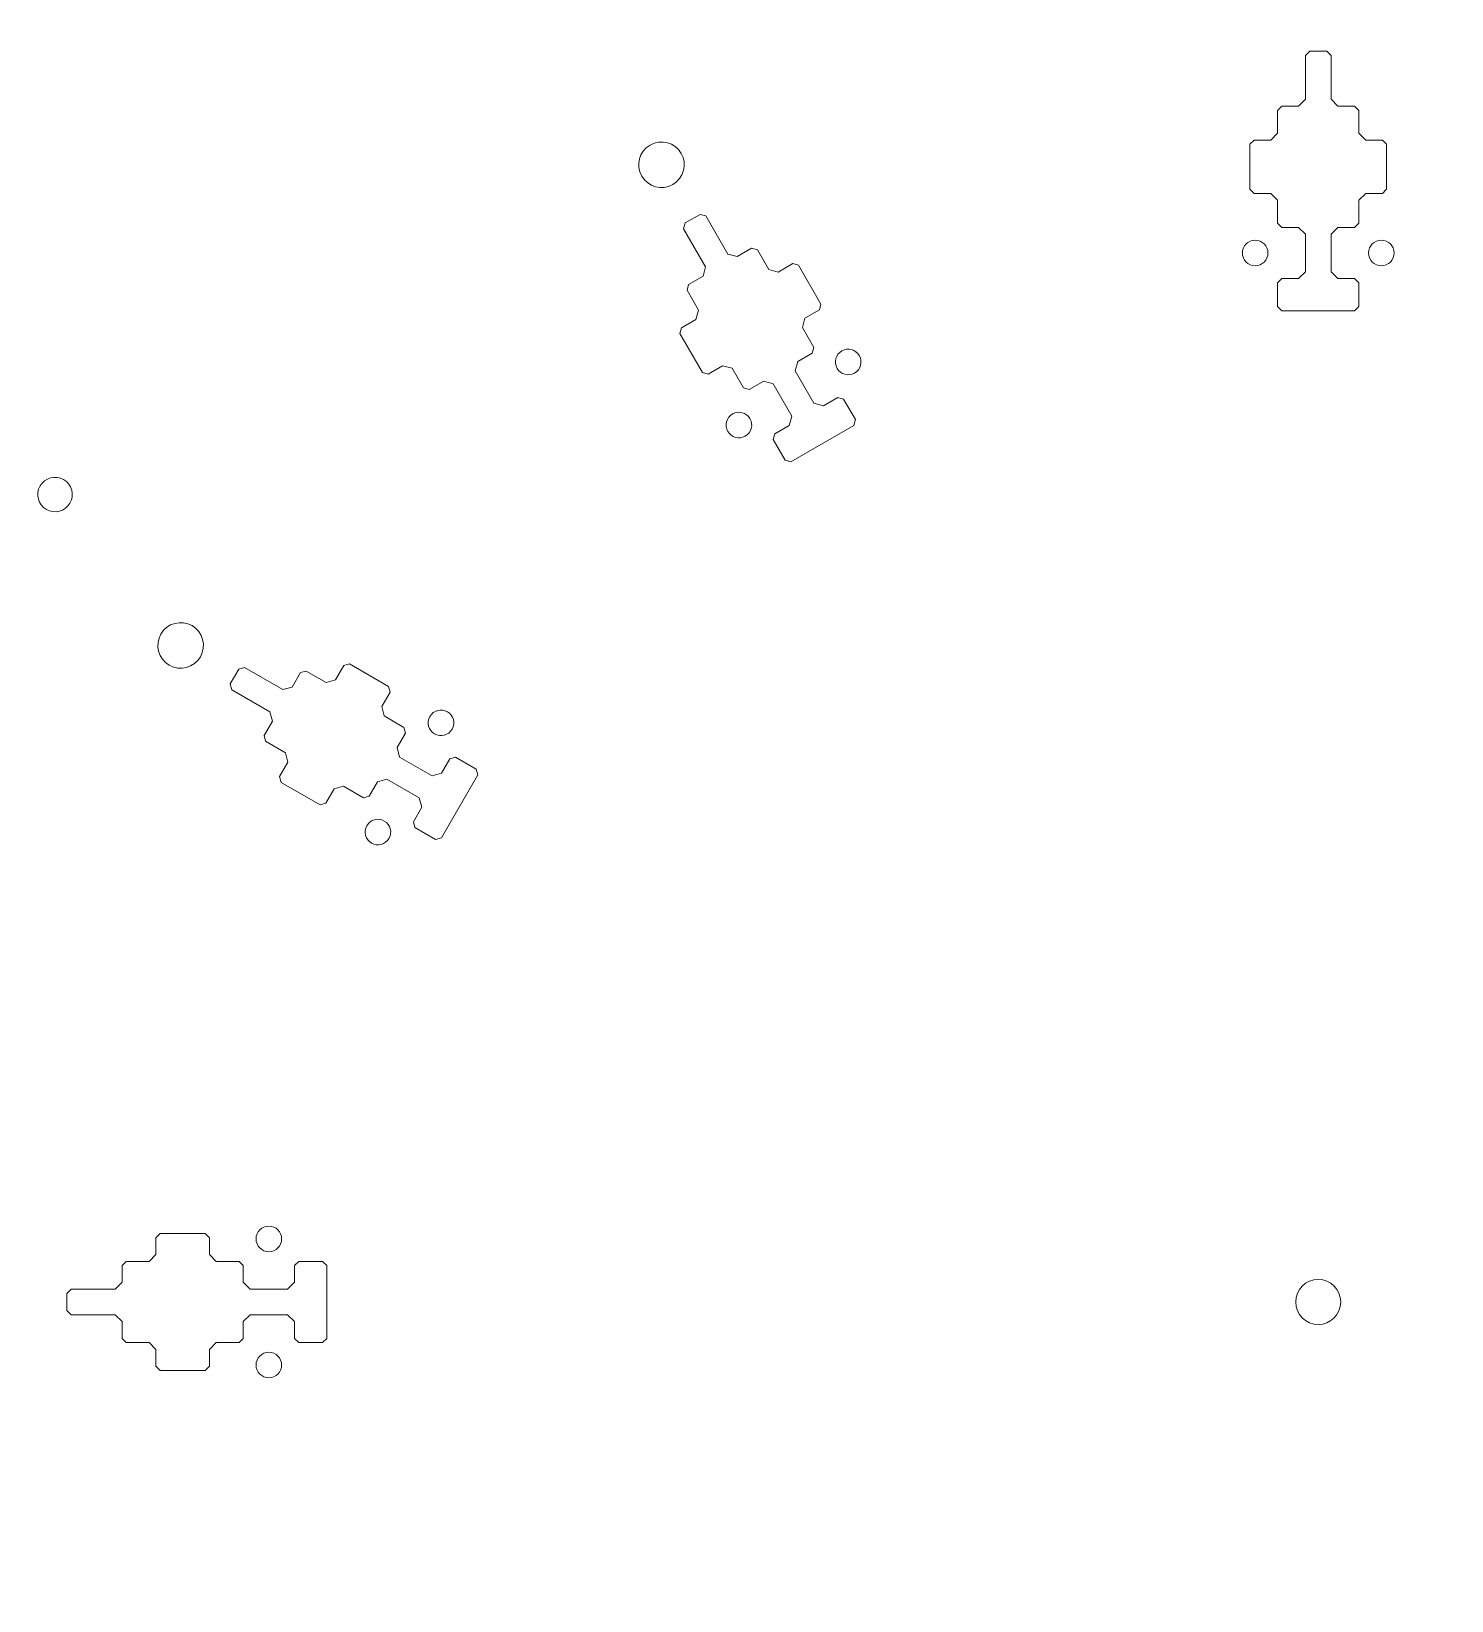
# Model space of a CAD drawing. Header units: millimetres. Extents: x -953 to 952, y -545 to 437.
# Drawn here: x -747 to -491.6, y -53.7 to 228.5 of the extents above; entities that cross this region are included whole.
import ezdxf

# ---------------------------------------------------------------- set-up
doc = ezdxf.new("R2010")
doc.units = ezdxf.units.MM
doc.header["$MEASUREMENT"] = 0
doc.layers.add('Layer 1', color=7, linetype='Continuous')

msp = doc.modelspace()

# ---------------------------------------------------------------- linework, layer by layer
at = {"layer": 'Layer 1', "lineweight": 9}
for points, knots in [([(-834.6309, -318.9228), (-830.7635, -322.7902), (-825.3098, -324.1036), (-820.3643, -322.8643), (-820.3643, -322.8643), (-820.3643, -322.8643), (-642.9089, -425.3183), (-642.9089, -425.3183), (-642.9089, -425.3183), (-641.5097, -430.2216), (-637.6452, -434.2887), (-632.3617, -435.7044), (-632.3617, -435.7044), (-627.0786, -437.12), (-621.6989, -435.5305), (-618.0356, -431.9846), (-618.0356, -431.9846), (-618.0356, -431.9846), (-540.963, -431.9845), (-540.963, -431.9845), (-540.963, -431.9845), (-539.1595, -431.9725), (-537.1274, -431.3999), (-537.1051, -428.0671), (-537.1051, -428.0671), (-537.1051, -428.0671), (-537.1049, -406.8183), (-537.1049, -406.8183), (-537.1049, -406.8183), (-537.1049, -404.6882), (-535.4382, -403.8182), (-533.5523, -403.8182), (-533.5523, -403.8182), (-533.5523, -403.8182), (-497.1043, -403.8181), (-497.1043, -403.8181), (-497.1043, -403.8181), (-495.4547, -403.8181), (-494.104, -405.1686), (-494.104, -406.8181), (-494.104, -406.8181), (-494.104, -406.8181), (-494.1044, -428.0669), (-494.1044, -428.0669), (-494.1044, -428.0669), (-494.0786, -431.9248), (-491.1176, -431.9848), (-490.3663, -431.9796), (-490.3663, -431.9796), (-490.2571, -431.9789), (-490.1527, -431.9846), (-490.0439, -431.9846), (-490.0439, -431.9846), (-490.0439, -431.9846), (-413.1279, -431.9846), (-413.1279, -431.9846), (-413.1279, -431.9846), (-409.4645, -435.5314), (-404.0842, -437.1214), (-398.8006, -435.7057), (-398.8006, -435.7057), (-393.5176, -434.2901), (-389.6533, -430.2238), (-388.2537, -425.3212), (-388.2537, -425.3212), (-329.1552, -391.2006), (-270.0566, -357.08), (-210.958, -322.9595), (-210.958, -322.9595), (-206.012, -324.1994), (-200.5575, -322.8863), (-196.6896, -319.0184), (-196.6896, -319.0184), (-192.8221, -315.151), (-191.5088, -309.6972), (-192.748, -304.7517), (-192.748, -304.7517), (-192.748, -304.7517), (-154.2119, -238.0049), (-154.2119, -238.0049), (-154.2119, -238.0049), (-153.3205, -236.437), (-152.8003, -234.3909), (-155.6755, -232.7052), (-155.6755, -232.7052), (-155.6755, -232.7052), (-174.0774, -222.0806), (-174.0774, -222.0806), (-174.0774, -222.0806), (-175.9221, -221.0155), (-175.8422, -219.1371), (-174.8992, -217.5039), (-174.8992, -217.5039), (-174.8992, -217.5039), (-156.6753, -185.939), (-156.6753, -185.939), (-156.6753, -185.939), (-155.8505, -184.5104), (-154.0056, -184.0159), (-152.5771, -184.8406), (-152.5771, -184.8406), (-152.5771, -184.8406), (-134.1753, -195.4654), (-134.1753, -195.4654), (-134.1753, -195.4654), (-130.3337, -197.6493), (-128.8817, -194.0068), (-128.8275, -194.0381), (-128.8275, -194.0381), (-128.8275, -194.0381), (-90.2942, -127.2964), (-90.2942, -127.2964), (-90.2942, -127.2964), (-85.3908, -125.8973), (-81.3236, -122.0329), (-79.9079, -116.7493), (-79.9079, -116.7493), (-78.4923, -111.4662), (-80.0818, -106.0865), (-83.6278, -102.4232), (-83.6278, -102.4232), (-83.6278, -102.4232), (-83.6277, 102.4845), (-83.6277, 102.4845), (-83.6277, 102.4845), (-80.0809, 106.1479), (-78.4908, 111.5283), (-79.9066, 116.8119), (-79.9066, 116.8119), (-81.3222, 122.0949), (-85.3886, 125.9592), (-90.2911, 127.3587), (-90.2911, 127.3587), (-124.4118, 186.4573), (-158.5324, 245.5559), (-192.653, 304.6545), (-192.653, 304.6545), (-191.4131, 309.6005), (-192.7262, 315.055), (-196.594, 318.9229), (-196.594, 318.9229), (-200.4614, 322.7903), (-205.9151, 324.1037), (-210.8606, 322.8644), (-210.8606, 322.8644), (-210.8606, 322.8644), (-388.316, 425.3184), (-388.316, 425.3184), (-388.316, 425.3184), (-389.7152, 430.2217), (-393.5797, 434.2888), (-398.8632, 435.7045), (-398.8632, 435.7045), (-404.1463, 437.1201), (-409.526, 435.5306), (-413.1893, 431.9847), (-413.1893, 431.9847), (-413.1893, 431.9847), (-490.2619, 431.9846), (-490.2619, 431.9846), (-490.2619, 431.9846), (-492.0654, 431.9726), (-494.0975, 431.4), (-494.1198, 428.0672), (-494.1198, 428.0672), (-494.1198, 428.0672), (-494.12, 406.8184), (-494.12, 406.8184), (-494.12, 406.8184), (-494.12, 404.6883), (-495.7867, 403.8183), (-497.6726, 403.8183), (-497.6726, 403.8183), (-497.6726, 403.8183), (-534.1206, 403.8182), (-534.1206, 403.8182), (-534.1206, 403.8182), (-535.7702, 403.8182), (-537.1209, 405.1687), (-537.1209, 406.8182), (-537.1209, 406.8182), (-537.1209, 406.8182), (-537.1205, 428.067), (-537.1205, 428.067), (-537.1205, 428.067), (-537.1472, 432.0616), (-540.3207, 431.9843), (-540.9299, 431.979), (-540.9299, 431.979), (-540.988, 431.9786), (-541.0384, 431.9847), (-541.0953, 431.9847), (-541.0953, 431.9847), (-541.0953, 431.9847), (-618.097, 431.9847), (-618.097, 431.9847), (-618.097, 431.9847), (-621.7604, 435.5315), (-627.1407, 437.1215), (-632.4243, 435.7058), (-632.4243, 435.7058), (-637.7073, 434.2902), (-641.5716, 430.2239), (-642.9712, 425.3213), (-642.9712, 425.3213), (-702.0697, 391.2007), (-761.1683, 357.0801), (-820.2669, 322.9596), (-820.2669, 322.9596), (-825.2129, 324.1995), (-830.6674, 322.8864), (-834.5353, 319.0185), (-834.5353, 319.0185), (-838.4028, 315.1511), (-839.7161, 309.6973), (-838.4769, 304.7518), (-838.4769, 304.7518), (-838.4769, 304.7518), (-877.013, 238.005), (-877.013, 238.005), (-877.013, 238.005), (-877.9044, 236.4371), (-878.4246, 234.391), (-875.5494, 232.7053), (-875.5494, 232.7053), (-875.5494, 232.7053), (-857.1475, 222.0807), (-857.1475, 222.0807), (-857.1475, 222.0807), (-855.3028, 221.0156), (-855.3827, 219.1372), (-856.3257, 217.504), (-856.3257, 217.504), (-856.3257, 217.504), (-874.5496, 185.9391), (-874.5496, 185.9391), (-874.5496, 185.9391), (-875.3744, 184.5105), (-877.2193, 184.016), (-878.6478, 184.8407), (-878.6478, 184.8407), (-878.6478, 184.8407), (-897.0496, 195.4655), (-897.0496, 195.4655), (-897.0496, 195.4655), (-900.8912, 197.6494), (-902.3432, 194.0069), (-902.3974, 194.0382), (-902.3974, 194.0382), (-902.3974, 194.0382), (-940.9307, 127.2965), (-940.9307, 127.2965), (-940.9307, 127.2965), (-945.8341, 125.8974), (-949.9013, 122.033), (-951.317, 116.7494), (-951.317, 116.7494), (-952.7326, 111.4663), (-951.1431, 106.0866), (-947.5971, 102.4233), (-947.5971, 102.4233), (-947.5971, 102.4233), (-947.5972, -102.4844), (-947.5972, -102.4844), (-947.5972, -102.4844), (-951.144, -106.1478), (-952.7341, -111.5282), (-951.3183, -116.8118), (-951.3183, -116.8118), (-949.9027, -122.0948), (-945.8363, -125.9591), (-940.9338, -127.3586), (-940.9338, -127.3586), (-906.8131, -186.4572), (-872.6925, -245.5558), (-838.5719, -304.6544), (-838.5719, -304.6544), (-839.8118, -309.6004), (-838.4987, -315.0549), (-834.6309, -318.9228)], [0, 0, 0, 0, 0.01408451, 0.01408451, 0.01408451, 0.01408451, 0.02816901, 0.02816901, 0.02816901, 0.02816901, 0.04225352, 0.04225352, 0.04225352, 0.04225352, 0.05633803, 0.05633803, 0.05633803, 0.05633803, 0.07042254, 0.07042254, 0.07042254, 0.07042254, 0.08450704, 0.08450704, 0.08450704, 0.08450704, 0.09859155, 0.09859155, 0.09859155, 0.09859155, 0.11267606, 0.11267606, 0.11267606, 0.11267606, 0.12676056, 0.12676056, 0.12676056, 0.12676056, 0.14084507, 0.14084507, 0.14084507, 0.14084507, 0.15492958, 0.15492958, 0.15492958, 0.15492958, 0.16901408, 0.16901408, 0.16901408, 0.16901408, 0.18309859, 0.18309859, 0.18309859, 0.18309859, 0.1971831, 0.1971831, 0.1971831, 0.1971831, 0.21126761, 0.21126761, 0.21126761, 0.21126761, 0.22535211, 0.22535211, 0.22535211, 0.22535211, 0.23943662, 0.23943662, 0.23943662, 0.23943662, 0.25352113, 0.25352113, 0.25352113, 0.25352113, 0.26760563, 0.26760563, 0.26760563, 0.26760563, 0.28169014, 0.28169014, 0.28169014, 0.28169014, 0.29577465, 0.29577465, 0.29577465, 0.29577465, 0.30985915, 0.30985915, 0.30985915, 0.30985915, 0.32394366, 0.32394366, 0.32394366, 0.32394366, 0.33802817, 0.33802817, 0.33802817, 0.33802817, 0.35211268, 0.35211268, 0.35211268, 0.35211268, 0.36619718, 0.36619718, 0.36619718, 0.36619718, 0.38028169, 0.38028169, 0.38028169, 0.38028169, 0.3943662, 0.3943662, 0.3943662, 0.3943662, 0.4084507, 0.4084507, 0.4084507, 0.4084507, 0.42253521, 0.42253521, 0.42253521, 0.42253521, 0.43661972, 0.43661972, 0.43661972, 0.43661972, 0.45070423, 0.45070423, 0.45070423, 0.45070423, 0.46478873, 0.46478873, 0.46478873, 0.46478873, 0.47887324, 0.47887324, 0.47887324, 0.47887324, 0.49295775, 0.49295775, 0.49295775, 0.49295775, 0.50704225, 0.50704225, 0.50704225, 0.50704225, 0.52112676, 0.52112676, 0.52112676, 0.52112676, 0.53521127, 0.53521127, 0.53521127, 0.53521127, 0.54929577, 0.54929577, 0.54929577, 0.54929577, 0.56338028, 0.56338028, 0.56338028, 0.56338028, 0.57746479, 0.57746479, 0.57746479, 0.57746479, 0.5915493, 0.5915493, 0.5915493, 0.5915493, 0.6056338, 0.6056338, 0.6056338, 0.6056338, 0.61971831, 0.61971831, 0.61971831, 0.61971831, 0.63380282, 0.63380282, 0.63380282, 0.63380282, 0.64788732, 0.64788732, 0.64788732, 0.64788732, 0.66197183, 0.66197183, 0.66197183, 0.66197183, 0.67605634, 0.67605634, 0.67605634, 0.67605634, 0.69014085, 0.69014085, 0.69014085, 0.69014085, 0.70422535, 0.70422535, 0.70422535, 0.70422535, 0.71830986, 0.71830986, 0.71830986, 0.71830986, 0.73239437, 0.73239437, 0.73239437, 0.73239437, 0.74647887, 0.74647887, 0.74647887, 0.74647887, 0.76056338, 0.76056338, 0.76056338, 0.76056338, 0.77464789, 0.77464789, 0.77464789, 0.77464789, 0.78873239, 0.78873239, 0.78873239, 0.78873239, 0.8028169, 0.8028169, 0.8028169, 0.8028169, 0.81690141, 0.81690141, 0.81690141, 0.81690141, 0.83098592, 0.83098592, 0.83098592, 0.83098592, 0.84507042, 0.84507042, 0.84507042, 0.84507042, 0.85915493, 0.85915493, 0.85915493, 0.85915493, 0.87323944, 0.87323944, 0.87323944, 0.87323944, 0.88732394, 0.88732394, 0.88732394, 0.88732394, 0.90140845, 0.90140845, 0.90140845, 0.90140845, 0.91549296, 0.91549296, 0.91549296, 0.91549296, 0.92957746, 0.92957746, 0.92957746, 0.92957746, 0.94366197, 0.94366197, 0.94366197, 0.94366197, 0.95774648, 0.95774648, 0.95774648, 0.95774648, 0.97183099, 0.97183099, 0.97183099, 0.97183099, 1, 1, 1, 1]), ([(-741.1719, 147.899), (-739.6892, 147.043), (-739.1812, 145.147), (-740.0372, 143.6643), (-740.0372, 143.6643), (-740.8933, 142.1816), (-742.7892, 141.6736), (-744.2719, 142.5296), (-744.2719, 142.5296), (-745.7546, 143.3857), (-746.2626, 145.2816), (-745.4066, 146.7643), (-745.4066, 146.7643), (-744.5505, 148.247), (-742.6546, 148.7551), (-741.1719, 147.899)], [0, 0, 0, 0, 0.2, 0.2, 0.2, 0.2, 0.4, 0.4, 0.4, 0.4, 0.6, 0.6, 0.6, 0.6, 1, 1, 1, 1])]:
    msp.add_open_spline(points, degree=3, knots=knots, dxfattribs=at)
at = {"layer": 'Layer 1', "color": 250, "lineweight": 9}
for points, knots in [([(-519.1513, 184.0624), (-519.1513, 184.0624), (-517.9103, 185.2933), (-517.9103, 185.2933), (-517.9103, 185.2933), (-517.9103, 185.2933), (-517.9101, 192.0295), (-517.9101, 192.0295), (-517.9101, 192.0295), (-517.9101, 192.0295), (-519.1514, 193.2625), (-519.1514, 193.2625), (-519.1514, 193.2625), (-519.1514, 193.2625), (-522.1515, 193.2626), (-522.1515, 193.2626), (-522.1515, 193.2626), (-522.1515, 193.2626), (-522.9103, 194.0212), (-522.9103, 194.0212), (-522.9103, 194.0212), (-522.9103, 194.0212), (-522.9101, 198.1294), (-522.9101, 198.1294), (-522.9101, 198.1294), (-522.9101, 198.1294), (-524.1512, 199.3624), (-524.1512, 199.3624), (-524.1512, 199.3624), (-524.1512, 199.3624), (-527.1519, 199.3623), (-527.1519, 199.3623), (-527.1519, 199.3623), (-527.1519, 199.3623), (-527.9101, 200.1209), (-527.9101, 200.1209), (-527.9101, 200.1209), (-527.9101, 200.1209), (-527.9103, 208.204), (-527.9103, 208.204), (-527.9103, 208.204), (-527.9103, 208.204), (-527.1516, 208.9625), (-527.1516, 208.9625), (-527.1516, 208.9625), (-527.1516, 208.9625), (-524.1513, 208.9622), (-524.1513, 208.9622), (-524.1513, 208.9622), (-524.1513, 208.9622), (-522.9102, 210.1953), (-522.9102, 210.1953), (-522.9102, 210.1953), (-522.9102, 210.1953), (-522.9102, 214.3039), (-522.9102, 214.3039), (-522.9102, 214.3039), (-522.9102, 214.3039), (-522.1516, 215.0623), (-522.1516, 215.0623), (-522.1516, 215.0623), (-522.1516, 215.0623), (-519.1512, 215.0625), (-519.1512, 215.0625), (-519.1512, 215.0625), (-519.1512, 215.0625), (-517.9102, 216.2954), (-517.9102, 216.2954), (-517.9102, 216.2954), (-517.9102, 216.2954), (-517.9103, 224.204), (-517.9103, 224.204), (-517.9103, 224.204), (-517.9103, 224.204), (-517.1515, 224.9625), (-517.1515, 224.9625), (-517.1515, 224.9625), (-517.1515, 224.9625), (-514.0689, 224.9627), (-514.0689, 224.9627), (-514.0689, 224.9627), (-514.0689, 224.9627), (-513.3101, 224.2042), (-513.3101, 224.2042), (-513.3101, 224.2042), (-513.3101, 224.2042), (-513.3102, 216.2955), (-513.3102, 216.2955), (-513.3102, 216.2955), (-513.3102, 216.2955), (-512.0691, 215.0624), (-512.0691, 215.0624), (-512.0691, 215.0624), (-512.0691, 215.0624), (-509.0688, 215.0626), (-509.0688, 215.0626), (-509.0688, 215.0626), (-509.0688, 215.0626), (-508.3101, 214.3041), (-508.3101, 214.3041), (-508.3101, 214.3041), (-508.3101, 214.3041), (-508.3101, 210.1955), (-508.3101, 210.1955), (-508.3101, 210.1955), (-508.3101, 210.1955), (-507.0692, 208.9626), (-507.0692, 208.9626), (-507.0692, 208.9626), (-507.0692, 208.9626), (-504.0686, 208.9625), (-504.0686, 208.9625), (-504.0686, 208.9625), (-504.0686, 208.9625), (-503.3099, 208.2039), (-503.3099, 208.2039), (-503.3099, 208.2039), (-503.3099, 208.2039), (-503.3101, 200.1212), (-503.3101, 200.1212), (-503.3101, 200.1212), (-503.3101, 200.1212), (-504.0687, 199.3626), (-504.0687, 199.3626), (-504.0687, 199.3626), (-504.0687, 199.3626), (-507.0691, 199.3625), (-507.0691, 199.3625), (-507.0691, 199.3625), (-507.0691, 199.3625), (-508.3103, 198.1294), (-508.3103, 198.1294), (-508.3103, 198.1294), (-508.3103, 198.1294), (-508.3104, 194.021), (-508.3104, 194.021), (-508.3104, 194.021), (-508.3104, 194.021), (-509.0689, 193.263), (-509.0689, 193.263), (-509.0689, 193.263), (-509.0689, 193.263), (-512.0692, 193.2626), (-512.0692, 193.2626), (-512.0692, 193.2626), (-512.0692, 193.2626), (-513.3103, 192.0321), (-513.3103, 192.0321), (-513.3103, 192.0321), (-513.3103, 192.0321), (-513.3105, 185.2956), (-513.3105, 185.2956), (-513.3105, 185.2956), (-513.3105, 185.2956), (-512.069, 184.0624), (-512.069, 184.0624), (-512.069, 184.0624), (-512.069, 184.0624), (-509.0689, 184.0624), (-509.0689, 184.0624), (-509.0689, 184.0624), (-509.0689, 184.0624), (-508.3101, 183.3037), (-508.3101, 183.3037), (-508.3101, 183.3037), (-508.3101, 183.3037), (-508.3103, 179.0213), (-508.3103, 179.0213), (-508.3103, 179.0213), (-508.3103, 179.0213), (-509.0689, 178.2628), (-509.0689, 178.2628), (-509.0689, 178.2628), (-509.0689, 178.2628), (-522.1516, 178.2625), (-522.1516, 178.2625), (-522.1516, 178.2625), (-522.1516, 178.2625), (-522.9103, 179.0211), (-522.9103, 179.0211), (-522.9103, 179.0211), (-522.9103, 179.0211), (-522.9102, 183.3035), (-522.9102, 183.3035), (-522.9102, 183.3035), (-522.9102, 183.3035), (-522.1517, 184.0625), (-522.1517, 184.0625), (-522.1517, 184.0625), (-522.1517, 184.0625), (-519.1513, 184.0624), (-519.1513, 184.0624)], [0, 0, 0, 0, 0.02040816, 0.02040816, 0.02040816, 0.02040816, 0.04081633, 0.04081633, 0.04081633, 0.04081633, 0.06122449, 0.06122449, 0.06122449, 0.06122449, 0.08163265, 0.08163265, 0.08163265, 0.08163265, 0.10204082, 0.10204082, 0.10204082, 0.10204082, 0.12244898, 0.12244898, 0.12244898, 0.12244898, 0.14285714, 0.14285714, 0.14285714, 0.14285714, 0.16326531, 0.16326531, 0.16326531, 0.16326531, 0.18367347, 0.18367347, 0.18367347, 0.18367347, 0.20408163, 0.20408163, 0.20408163, 0.20408163, 0.2244898, 0.2244898, 0.2244898, 0.2244898, 0.24489796, 0.24489796, 0.24489796, 0.24489796, 0.26530612, 0.26530612, 0.26530612, 0.26530612, 0.28571429, 0.28571429, 0.28571429, 0.28571429, 0.30612245, 0.30612245, 0.30612245, 0.30612245, 0.32653061, 0.32653061, 0.32653061, 0.32653061, 0.34693878, 0.34693878, 0.34693878, 0.34693878, 0.36734694, 0.36734694, 0.36734694, 0.36734694, 0.3877551, 0.3877551, 0.3877551, 0.3877551, 0.40816327, 0.40816327, 0.40816327, 0.40816327, 0.42857143, 0.42857143, 0.42857143, 0.42857143, 0.44897959, 0.44897959, 0.44897959, 0.44897959, 0.46938776, 0.46938776, 0.46938776, 0.46938776, 0.48979592, 0.48979592, 0.48979592, 0.48979592, 0.51020408, 0.51020408, 0.51020408, 0.51020408, 0.53061224, 0.53061224, 0.53061224, 0.53061224, 0.55102041, 0.55102041, 0.55102041, 0.55102041, 0.57142857, 0.57142857, 0.57142857, 0.57142857, 0.59183673, 0.59183673, 0.59183673, 0.59183673, 0.6122449, 0.6122449, 0.6122449, 0.6122449, 0.63265306, 0.63265306, 0.63265306, 0.63265306, 0.65306122, 0.65306122, 0.65306122, 0.65306122, 0.67346939, 0.67346939, 0.67346939, 0.67346939, 0.69387755, 0.69387755, 0.69387755, 0.69387755, 0.71428571, 0.71428571, 0.71428571, 0.71428571, 0.73469388, 0.73469388, 0.73469388, 0.73469388, 0.75510204, 0.75510204, 0.75510204, 0.75510204, 0.7755102, 0.7755102, 0.7755102, 0.7755102, 0.79591837, 0.79591837, 0.79591837, 0.79591837, 0.81632653, 0.81632653, 0.81632653, 0.81632653, 0.83673469, 0.83673469, 0.83673469, 0.83673469, 0.85714286, 0.85714286, 0.85714286, 0.85714286, 0.87755102, 0.87755102, 0.87755102, 0.87755102, 0.89795918, 0.89795918, 0.89795918, 0.89795918, 0.91836735, 0.91836735, 0.91836735, 0.91836735, 0.93877551, 0.93877551, 0.93877551, 0.93877551, 0.95918367, 0.95918367, 0.95918367, 0.95918367, 1, 1, 1, 1]), ([(-610.7084, 157.6333), (-610.7084, 157.6333), (-610.2491, 159.3198), (-610.2491, 159.3198), (-610.2491, 159.3198), (-610.2491, 159.3198), (-613.617, 165.1536), (-613.617, 165.1536), (-613.617, 165.1536), (-613.617, 165.1536), (-615.3085, 165.6007), (-615.3085, 165.6007), (-615.3085, 165.6007), (-615.3085, 165.6007), (-617.9067, 164.1008), (-617.9067, 164.1008), (-617.9067, 164.1008), (-617.9067, 164.1008), (-618.9432, 164.3783), (-618.9432, 164.3783), (-618.9432, 164.3783), (-618.9432, 164.3783), (-620.9971, 167.9362), (-620.9971, 167.9362), (-620.9971, 167.9362), (-620.9971, 167.9362), (-622.6884, 168.3835), (-622.6884, 168.3835), (-622.6884, 168.3835), (-622.6884, 168.3835), (-625.2871, 166.8831), (-625.2871, 166.8831), (-625.2871, 166.8831), (-625.2871, 166.8831), (-626.323, 167.1609), (-626.323, 167.1609), (-626.323, 167.1609), (-626.323, 167.1609), (-630.3647, 174.161), (-630.3647, 174.161), (-630.3647, 174.161), (-630.3647, 174.161), (-630.0869, 175.1972), (-630.0869, 175.1972), (-630.0869, 175.1972), (-630.0869, 175.1972), (-627.4884, 176.6971), (-627.4884, 176.6971), (-627.4884, 176.6971), (-627.4884, 176.6971), (-627.0301, 178.3856), (-627.0301, 178.3856), (-627.0301, 178.3856), (-627.0301, 178.3856), (-629.0844, 181.9437), (-629.0844, 181.9437), (-629.0844, 181.9437), (-629.0844, 181.9437), (-628.8067, 182.9798), (-628.8067, 182.9798), (-628.8067, 182.9798), (-628.8067, 182.9798), (-626.2083, 184.4802), (-626.2083, 184.4802), (-626.2083, 184.4802), (-626.2083, 184.4802), (-625.7501, 186.1684), (-625.7501, 186.1684), (-625.7501, 186.1684), (-625.7501, 186.1684), (-629.7044, 193.0174), (-629.7044, 193.0174), (-629.7044, 193.0174), (-629.7044, 193.0174), (-629.4265, 194.0537), (-629.4265, 194.0537), (-629.4265, 194.0537), (-629.4265, 194.0537), (-626.757, 195.5952), (-626.757, 195.5952), (-626.757, 195.5952), (-626.757, 195.5952), (-625.7206, 195.3177), (-625.7206, 195.3177), (-625.7206, 195.3177), (-625.7206, 195.3177), (-621.7664, 188.4685), (-621.7664, 188.4685), (-621.7664, 188.4685), (-621.7664, 188.4685), (-620.075, 188.0212), (-620.075, 188.0212), (-620.075, 188.0212), (-620.075, 188.0212), (-617.4768, 189.5215), (-617.4768, 189.5215), (-617.4768, 189.5215), (-617.4768, 189.5215), (-616.4405, 189.2439), (-616.4405, 189.2439), (-616.4405, 189.2439), (-616.4405, 189.2439), (-614.3862, 185.6858), (-614.3862, 185.6858), (-614.3862, 185.6858), (-614.3862, 185.6858), (-612.6951, 185.2385), (-612.6951, 185.2385), (-612.6951, 185.2385), (-612.6951, 185.2385), (-610.0964, 186.7387), (-610.0964, 186.7387), (-610.0964, 186.7387), (-610.0964, 186.7387), (-609.0601, 186.4611), (-609.0601, 186.4611), (-609.0601, 186.4611), (-609.0601, 186.4611), (-605.0189, 179.4612), (-605.0189, 179.4612), (-605.0189, 179.4612), (-605.0189, 179.4612), (-605.2966, 178.4249), (-605.2966, 178.4249), (-605.2966, 178.4249), (-605.2966, 178.4249), (-607.8949, 176.9246), (-607.8949, 176.9246), (-607.8949, 176.9246), (-607.8949, 176.9246), (-608.3533, 175.2361), (-608.3533, 175.2361), (-608.3533, 175.2361), (-608.3533, 175.2361), (-606.2992, 171.6781), (-606.2992, 171.6781), (-606.2992, 171.6781), (-606.2992, 171.6781), (-606.5771, 170.6424), (-606.5771, 170.6424), (-606.5771, 170.6424), (-606.5771, 170.6424), (-609.1752, 169.1419), (-609.1752, 169.1419), (-609.1752, 169.1419), (-609.1752, 169.1419), (-609.6348, 167.4557), (-609.6348, 167.4557), (-609.6348, 167.4557), (-609.6348, 167.4557), (-606.2667, 161.6216), (-606.2667, 161.6216), (-606.2667, 161.6216), (-606.2667, 161.6216), (-604.5749, 161.1744), (-604.5749, 161.1744), (-604.5749, 161.1744), (-604.5749, 161.1744), (-601.9768, 162.6745), (-601.9768, 162.6745), (-601.9768, 162.6745), (-601.9768, 162.6745), (-600.9403, 162.3968), (-600.9403, 162.3968), (-600.9403, 162.3968), (-600.9403, 162.3968), (-598.7992, 158.688), (-598.7992, 158.688), (-598.7992, 158.688), (-598.7992, 158.688), (-599.077, 157.6519), (-599.077, 157.6519), (-599.077, 157.6519), (-599.077, 157.6519), (-610.4068, 151.1103), (-610.4068, 151.1103), (-610.4068, 151.1103), (-610.4068, 151.1103), (-611.4431, 151.3879), (-611.4431, 151.3879), (-611.4431, 151.3879), (-611.4431, 151.3879), (-613.5842, 155.0966), (-613.5842, 155.0966), (-613.5842, 155.0966), (-613.5842, 155.0966), (-613.3068, 156.1332), (-613.3068, 156.1332), (-613.3068, 156.1332), (-613.3068, 156.1332), (-610.7084, 157.6333), (-610.7084, 157.6333)], [0, 0, 0, 0, 0.02040816, 0.02040816, 0.02040816, 0.02040816, 0.04081633, 0.04081633, 0.04081633, 0.04081633, 0.06122449, 0.06122449, 0.06122449, 0.06122449, 0.08163265, 0.08163265, 0.08163265, 0.08163265, 0.10204082, 0.10204082, 0.10204082, 0.10204082, 0.12244898, 0.12244898, 0.12244898, 0.12244898, 0.14285714, 0.14285714, 0.14285714, 0.14285714, 0.16326531, 0.16326531, 0.16326531, 0.16326531, 0.18367347, 0.18367347, 0.18367347, 0.18367347, 0.20408163, 0.20408163, 0.20408163, 0.20408163, 0.2244898, 0.2244898, 0.2244898, 0.2244898, 0.24489796, 0.24489796, 0.24489796, 0.24489796, 0.26530612, 0.26530612, 0.26530612, 0.26530612, 0.28571429, 0.28571429, 0.28571429, 0.28571429, 0.30612245, 0.30612245, 0.30612245, 0.30612245, 0.32653061, 0.32653061, 0.32653061, 0.32653061, 0.34693878, 0.34693878, 0.34693878, 0.34693878, 0.36734694, 0.36734694, 0.36734694, 0.36734694, 0.3877551, 0.3877551, 0.3877551, 0.3877551, 0.40816327, 0.40816327, 0.40816327, 0.40816327, 0.42857143, 0.42857143, 0.42857143, 0.42857143, 0.44897959, 0.44897959, 0.44897959, 0.44897959, 0.46938776, 0.46938776, 0.46938776, 0.46938776, 0.48979592, 0.48979592, 0.48979592, 0.48979592, 0.51020408, 0.51020408, 0.51020408, 0.51020408, 0.53061224, 0.53061224, 0.53061224, 0.53061224, 0.55102041, 0.55102041, 0.55102041, 0.55102041, 0.57142857, 0.57142857, 0.57142857, 0.57142857, 0.59183673, 0.59183673, 0.59183673, 0.59183673, 0.6122449, 0.6122449, 0.6122449, 0.6122449, 0.63265306, 0.63265306, 0.63265306, 0.63265306, 0.65306122, 0.65306122, 0.65306122, 0.65306122, 0.67346939, 0.67346939, 0.67346939, 0.67346939, 0.69387755, 0.69387755, 0.69387755, 0.69387755, 0.71428571, 0.71428571, 0.71428571, 0.71428571, 0.73469388, 0.73469388, 0.73469388, 0.73469388, 0.75510204, 0.75510204, 0.75510204, 0.75510204, 0.7755102, 0.7755102, 0.7755102, 0.7755102, 0.79591837, 0.79591837, 0.79591837, 0.79591837, 0.81632653, 0.81632653, 0.81632653, 0.81632653, 0.83673469, 0.83673469, 0.83673469, 0.83673469, 0.85714286, 0.85714286, 0.85714286, 0.85714286, 0.87755102, 0.87755102, 0.87755102, 0.87755102, 0.89795918, 0.89795918, 0.89795918, 0.89795918, 0.91836735, 0.91836735, 0.91836735, 0.91836735, 0.93877551, 0.93877551, 0.93877551, 0.93877551, 0.95918367, 0.95918367, 0.95918367, 0.95918367, 1, 1, 1, 1]), ([(-526.9541, 186.3628), (-528.2244, 186.363), (-529.2546, 187.3922), (-529.2544, 188.6626), (-529.2544, 188.6626), (-529.2543, 189.9331), (-528.2246, 190.9629), (-526.9543, 190.9629), (-526.9543, 190.9629), (-525.684, 190.9629), (-524.6546, 189.933), (-524.6544, 188.6628), (-524.6544, 188.6628), (-524.6543, 187.3927), (-525.684, 186.3628), (-526.9541, 186.3628)], [0, 0, 0, 0, 0.2, 0.2, 0.2, 0.2, 0.4, 0.4, 0.4, 0.4, 0.6, 0.6, 0.6, 0.6, 1, 1, 1, 1]), ([(-504.2659, 186.3629), (-505.5362, 186.3629), (-506.5657, 187.3926), (-506.5658, 188.6628), (-506.5658, 188.6628), (-506.5659, 189.9329), (-505.5362, 190.9627), (-504.266, 190.9627), (-504.266, 190.9627), (-502.9957, 190.9629), (-501.9663, 189.933), (-501.9661, 188.6627), (-501.9661, 188.6627), (-501.9661, 187.3924), (-502.9956, 186.3627), (-504.2659, 186.3629)], [0, 0, 0, 0, 0.2, 0.2, 0.2, 0.2, 0.4, 0.4, 0.4, 0.4, 0.6, 0.6, 0.6, 0.6, 1, 1, 1, 1]), ([(-598.9675, 167.0683), (-600.0676, 166.4331), (-601.474, 166.8101), (-602.1092, 167.9101), (-602.1092, 167.9101), (-602.7444, 169.01), (-602.3675, 170.4166), (-601.2675, 171.0517), (-601.2675, 171.0517), (-600.1675, 171.6871), (-598.761, 171.3099), (-598.1257, 170.2098), (-598.1257, 170.2098), (-597.4906, 169.1097), (-597.8673, 167.7032), (-598.9675, 167.0683)], [0, 0, 0, 0, 0.2, 0.2, 0.2, 0.2, 0.4, 0.4, 0.4, 0.4, 0.6, 0.6, 0.6, 0.6, 1, 1, 1, 1]), ([(-618.616, 155.7241), (-619.7162, 155.0891), (-621.123, 155.4653), (-621.758, 156.5656), (-621.758, 156.5656), (-622.3932, 157.6659), (-622.0163, 159.0726), (-620.9162, 159.7078), (-620.9162, 159.7078), (-619.8161, 160.3429), (-618.4097, 159.9657), (-617.7744, 158.8658), (-617.7744, 158.8658), (-617.1393, 157.7659), (-617.5161, 156.3591), (-618.616, 155.7241)], [0, 0, 0, 0, 0.2, 0.2, 0.2, 0.2, 0.4, 0.4, 0.4, 0.4, 0.6, 0.6, 0.6, 0.6, 1, 1, 1, 1]), ([(-676.7846, 88.9664), (-676.7846, 88.9664), (-677.2301, 90.6566), (-677.2301, 90.6566), (-677.2301, 90.6566), (-677.2301, 90.6566), (-683.0637, 94.0249), (-683.0637, 94.0249), (-683.0637, 94.0249), (-683.0637, 94.0249), (-684.7521, 93.5664), (-684.7521, 93.5664), (-684.7521, 93.5664), (-684.7521, 93.5664), (-686.2523, 90.9683), (-686.2523, 90.9683), (-686.2523, 90.9683), (-686.2523, 90.9683), (-687.2886, 90.6904), (-687.2886, 90.6904), (-687.2886, 90.6904), (-687.2886, 90.6904), (-690.8463, 92.7447), (-690.8463, 92.7447), (-690.8463, 92.7447), (-690.8463, 92.7447), (-692.5347, 92.2864), (-692.5347, 92.2864), (-692.5347, 92.2864), (-692.5347, 92.2864), (-694.035, 89.6876), (-694.035, 89.6876), (-694.035, 89.6876), (-694.035, 89.6876), (-695.071, 89.4103), (-695.071, 89.4103), (-695.071, 89.4103), (-695.071, 89.4103), (-702.0713, 93.4517), (-702.0713, 93.4517), (-702.0713, 93.4517), (-702.0713, 93.4517), (-702.3488, 94.488), (-702.3488, 94.488), (-702.3488, 94.488), (-702.3488, 94.488), (-700.8484, 97.0862), (-700.8484, 97.0862), (-700.8484, 97.0862), (-700.8484, 97.0862), (-701.2958, 98.7776), (-701.2958, 98.7776), (-701.2958, 98.7776), (-701.2958, 98.7776), (-704.8539, 100.8319), (-704.8539, 100.8319), (-704.8539, 100.8319), (-704.8539, 100.8319), (-705.1314, 101.868), (-705.1314, 101.868), (-705.1314, 101.868), (-705.1314, 101.868), (-703.6314, 104.4666), (-703.6314, 104.4666), (-703.6314, 104.4666), (-703.6314, 104.4666), (-704.0786, 106.1577), (-704.0786, 106.1577), (-704.0786, 106.1577), (-704.0786, 106.1577), (-710.9277, 110.112), (-710.9277, 110.112), (-710.9277, 110.112), (-710.9277, 110.112), (-711.2052, 111.1484), (-711.2052, 111.1484), (-711.2052, 111.1484), (-711.2052, 111.1484), (-709.6641, 113.8181), (-709.6641, 113.8181), (-709.6641, 113.8181), (-709.6641, 113.8181), (-708.6278, 114.096), (-708.6278, 114.096), (-708.6278, 114.096), (-708.6278, 114.096), (-701.7787, 110.1415), (-701.7787, 110.1415), (-701.7787, 110.1415), (-701.7787, 110.1415), (-700.0903, 110.5998), (-700.0903, 110.5998), (-700.0903, 110.5998), (-700.0903, 110.5998), (-698.5903, 113.1982), (-698.5903, 113.1982), (-698.5903, 113.1982), (-698.5903, 113.1982), (-697.554, 113.476), (-697.554, 113.476), (-697.554, 113.476), (-697.554, 113.476), (-693.9959, 111.4217), (-693.9959, 111.4217), (-693.9959, 111.4217), (-693.9959, 111.4217), (-692.3077, 111.8799), (-692.3077, 111.8799), (-692.3077, 111.8799), (-692.3077, 111.8799), (-690.8073, 114.4785), (-690.8073, 114.4785), (-690.8073, 114.4785), (-690.8073, 114.4785), (-689.771, 114.7562), (-689.771, 114.7562), (-689.771, 114.7562), (-689.771, 114.7562), (-682.7713, 110.7147), (-682.7713, 110.7147), (-682.7713, 110.7147), (-682.7713, 110.7147), (-682.4936, 109.6784), (-682.4936, 109.6784), (-682.4936, 109.6784), (-682.4936, 109.6784), (-683.9937, 107.08), (-683.9937, 107.08), (-683.9937, 107.08), (-683.9937, 107.08), (-683.5464, 105.3885), (-683.5464, 105.3885), (-683.5464, 105.3885), (-683.5464, 105.3885), (-679.9885, 103.3342), (-679.9885, 103.3342), (-679.9885, 103.3342), (-679.9885, 103.3342), (-679.7113, 102.2983), (-679.7113, 102.2983), (-679.7113, 102.2983), (-679.7113, 102.2983), (-681.2111, 99.6998), (-681.2111, 99.6998), (-681.2111, 99.6998), (-681.2111, 99.6998), (-680.766, 98.0097), (-680.766, 98.0097), (-680.766, 98.0097), (-680.766, 98.0097), (-674.9321, 94.6413), (-674.9321, 94.6413), (-674.9321, 94.6413), (-674.9321, 94.6413), (-673.2434, 95.0999), (-673.2434, 95.0999), (-673.2434, 95.0999), (-673.2434, 95.0999), (-671.7434, 97.698), (-671.7434, 97.698), (-671.7434, 97.698), (-671.7434, 97.698), (-670.7069, 97.9758), (-670.7069, 97.9758), (-670.7069, 97.9758), (-670.7069, 97.9758), (-666.9983, 95.8345), (-666.9983, 95.8345), (-666.9983, 95.8345), (-666.9983, 95.8345), (-666.7208, 94.7982), (-666.7208, 94.7982), (-666.7208, 94.7982), (-666.7208, 94.7982), (-673.2619, 83.4681), (-673.2619, 83.4681), (-673.2619, 83.4681), (-673.2619, 83.4681), (-674.2982, 83.1904), (-674.2982, 83.1904), (-674.2982, 83.1904), (-674.2982, 83.1904), (-678.0068, 85.3317), (-678.0068, 85.3317), (-678.0068, 85.3317), (-678.0068, 85.3317), (-678.2849, 86.3681), (-678.2849, 86.3681), (-678.2849, 86.3681), (-678.2849, 86.3681), (-676.7846, 88.9664), (-676.7846, 88.9664)], [0, 0, 0, 0, 0.02040816, 0.02040816, 0.02040816, 0.02040816, 0.04081633, 0.04081633, 0.04081633, 0.04081633, 0.06122449, 0.06122449, 0.06122449, 0.06122449, 0.08163265, 0.08163265, 0.08163265, 0.08163265, 0.10204082, 0.10204082, 0.10204082, 0.10204082, 0.12244898, 0.12244898, 0.12244898, 0.12244898, 0.14285714, 0.14285714, 0.14285714, 0.14285714, 0.16326531, 0.16326531, 0.16326531, 0.16326531, 0.18367347, 0.18367347, 0.18367347, 0.18367347, 0.20408163, 0.20408163, 0.20408163, 0.20408163, 0.2244898, 0.2244898, 0.2244898, 0.2244898, 0.24489796, 0.24489796, 0.24489796, 0.24489796, 0.26530612, 0.26530612, 0.26530612, 0.26530612, 0.28571429, 0.28571429, 0.28571429, 0.28571429, 0.30612245, 0.30612245, 0.30612245, 0.30612245, 0.32653061, 0.32653061, 0.32653061, 0.32653061, 0.34693878, 0.34693878, 0.34693878, 0.34693878, 0.36734694, 0.36734694, 0.36734694, 0.36734694, 0.3877551, 0.3877551, 0.3877551, 0.3877551, 0.40816327, 0.40816327, 0.40816327, 0.40816327, 0.42857143, 0.42857143, 0.42857143, 0.42857143, 0.44897959, 0.44897959, 0.44897959, 0.44897959, 0.46938776, 0.46938776, 0.46938776, 0.46938776, 0.48979592, 0.48979592, 0.48979592, 0.48979592, 0.51020408, 0.51020408, 0.51020408, 0.51020408, 0.53061224, 0.53061224, 0.53061224, 0.53061224, 0.55102041, 0.55102041, 0.55102041, 0.55102041, 0.57142857, 0.57142857, 0.57142857, 0.57142857, 0.59183673, 0.59183673, 0.59183673, 0.59183673, 0.6122449, 0.6122449, 0.6122449, 0.6122449, 0.63265306, 0.63265306, 0.63265306, 0.63265306, 0.65306122, 0.65306122, 0.65306122, 0.65306122, 0.67346939, 0.67346939, 0.67346939, 0.67346939, 0.69387755, 0.69387755, 0.69387755, 0.69387755, 0.71428571, 0.71428571, 0.71428571, 0.71428571, 0.73469388, 0.73469388, 0.73469388, 0.73469388, 0.75510204, 0.75510204, 0.75510204, 0.75510204, 0.7755102, 0.7755102, 0.7755102, 0.7755102, 0.79591837, 0.79591837, 0.79591837, 0.79591837, 0.81632653, 0.81632653, 0.81632653, 0.81632653, 0.83673469, 0.83673469, 0.83673469, 0.83673469, 0.85714286, 0.85714286, 0.85714286, 0.85714286, 0.87755102, 0.87755102, 0.87755102, 0.87755102, 0.89795918, 0.89795918, 0.89795918, 0.89795918, 0.91836735, 0.91836735, 0.91836735, 0.91836735, 0.93877551, 0.93877551, 0.93877551, 0.93877551, 0.95918367, 0.95918367, 0.95918367, 0.95918367, 1, 1, 1, 1]), ([(-671.3342, 103.0078), (-671.9693, 101.9077), (-673.3758, 101.531), (-674.4759, 102.166), (-674.4759, 102.166), (-675.5759, 102.8009), (-675.9528, 104.2076), (-675.3177, 105.3076), (-675.3177, 105.3076), (-674.6828, 106.4078), (-673.2762, 106.7844), (-672.1759, 106.1494), (-672.1759, 106.1494), (-671.0758, 105.5142), (-670.6988, 104.1078), (-671.3342, 103.0078)], [0, 0, 0, 0, 0.2, 0.2, 0.2, 0.2, 0.4, 0.4, 0.4, 0.4, 0.6, 0.6, 0.6, 0.6, 1, 1, 1, 1]), ([(-682.6782, 83.3592), (-683.3135, 82.2592), (-684.7199, 81.8816), (-685.82, 82.517), (-685.82, 82.517), (-686.9202, 83.1523), (-687.2972, 84.559), (-686.6621, 85.6591), (-686.6621, 85.6591), (-686.0269, 86.7592), (-684.6203, 87.1357), (-683.5202, 86.5008), (-683.5202, 86.5008), (-682.4202, 85.8658), (-682.0431, 84.4591), (-682.6782, 83.3592)], [0, 0, 0, 0, 0.2, 0.2, 0.2, 0.2, 0.4, 0.4, 0.4, 0.4, 0.6, 0.6, 0.6, 0.6, 1, 1, 1, 1]), ([(-699.6748, -3.5389), (-699.6748, -3.5389), (-700.9057, -2.2979), (-700.9057, -2.2979), (-700.9057, -2.2979), (-700.9057, -2.2979), (-707.6419, -2.2977), (-707.6419, -2.2977), (-707.6419, -2.2977), (-707.6419, -2.2977), (-708.8749, -3.539), (-708.8749, -3.539), (-708.8749, -3.539), (-708.8749, -3.539), (-708.875, -6.5391), (-708.875, -6.5391), (-708.875, -6.5391), (-708.875, -6.5391), (-709.6336, -7.2979), (-709.6336, -7.2979), (-709.6336, -7.2979), (-709.6336, -7.2979), (-713.7418, -7.2977), (-713.7418, -7.2977), (-713.7418, -7.2977), (-713.7418, -7.2977), (-714.9748, -8.5388), (-714.9748, -8.5388), (-714.9748, -8.5388), (-714.9748, -8.5388), (-714.9747, -11.5395), (-714.9747, -11.5395), (-714.9747, -11.5395), (-714.9747, -11.5395), (-715.7333, -12.2977), (-715.7333, -12.2977), (-715.7333, -12.2977), (-715.7333, -12.2977), (-723.8164, -12.2979), (-723.8164, -12.2979), (-723.8164, -12.2979), (-723.8164, -12.2979), (-724.5749, -11.5392), (-724.5749, -11.5392), (-724.5749, -11.5392), (-724.5749, -11.5392), (-724.5746, -8.5389), (-724.5746, -8.5389), (-724.5746, -8.5389), (-724.5746, -8.5389), (-725.8077, -7.2978), (-725.8077, -7.2978), (-725.8077, -7.2978), (-725.8077, -7.2978), (-729.9163, -7.2978), (-729.9163, -7.2978), (-729.9163, -7.2978), (-729.9163, -7.2978), (-730.6747, -6.5392), (-730.6747, -6.5392), (-730.6747, -6.5392), (-730.6747, -6.5392), (-730.6749, -3.5388), (-730.6749, -3.5388), (-730.6749, -3.5388), (-730.6749, -3.5388), (-731.9078, -2.2978), (-731.9078, -2.2978), (-731.9078, -2.2978), (-731.9078, -2.2978), (-739.8164, -2.2979), (-739.8164, -2.2979), (-739.8164, -2.2979), (-739.8164, -2.2979), (-740.5749, -1.5391), (-740.5749, -1.5391), (-740.5749, -1.5391), (-740.5749, -1.5391), (-740.5751, 1.5435), (-740.5751, 1.5435), (-740.5751, 1.5435), (-740.5751, 1.5435), (-739.8166, 2.3023), (-739.8166, 2.3023), (-739.8166, 2.3023), (-739.8166, 2.3023), (-731.9079, 2.3022), (-731.9079, 2.3022), (-731.9079, 2.3022), (-731.9079, 2.3022), (-730.6748, 3.5433), (-730.6748, 3.5433), (-730.6748, 3.5433), (-730.6748, 3.5433), (-730.675, 6.5436), (-730.675, 6.5436), (-730.675, 6.5436), (-730.675, 6.5436), (-729.9165, 7.3023), (-729.9165, 7.3023), (-729.9165, 7.3023), (-729.9165, 7.3023), (-725.8079, 7.3023), (-725.8079, 7.3023), (-725.8079, 7.3023), (-725.8079, 7.3023), (-724.575, 8.5432), (-724.575, 8.5432), (-724.575, 8.5432), (-724.575, 8.5432), (-724.5749, 11.5438), (-724.5749, 11.5438), (-724.5749, 11.5438), (-724.5749, 11.5438), (-723.8163, 12.3025), (-723.8163, 12.3025), (-723.8163, 12.3025), (-723.8163, 12.3025), (-715.7336, 12.3023), (-715.7336, 12.3023), (-715.7336, 12.3023), (-715.7336, 12.3023), (-714.975, 11.5437), (-714.975, 11.5437), (-714.975, 11.5437), (-714.975, 11.5437), (-714.9749, 8.5433), (-714.9749, 8.5433), (-714.9749, 8.5433), (-714.9749, 8.5433), (-713.7418, 7.3021), (-713.7418, 7.3021), (-713.7418, 7.3021), (-713.7418, 7.3021), (-709.6334, 7.302), (-709.6334, 7.302), (-709.6334, 7.302), (-709.6334, 7.302), (-708.8754, 6.5435), (-708.8754, 6.5435), (-708.8754, 6.5435), (-708.8754, 6.5435), (-708.875, 3.5432), (-708.875, 3.5432), (-708.875, 3.5432), (-708.875, 3.5432), (-707.6445, 2.3021), (-707.6445, 2.3021), (-707.6445, 2.3021), (-707.6445, 2.3021), (-700.908, 2.3019), (-700.908, 2.3019), (-700.908, 2.3019), (-700.908, 2.3019), (-699.6748, 3.5434), (-699.6748, 3.5434), (-699.6748, 3.5434), (-699.6748, 3.5434), (-699.6748, 6.5435), (-699.6748, 6.5435), (-699.6748, 6.5435), (-699.6748, 6.5435), (-698.9161, 7.3023), (-698.9161, 7.3023), (-698.9161, 7.3023), (-698.9161, 7.3023), (-694.6337, 7.3021), (-694.6337, 7.3021), (-694.6337, 7.3021), (-694.6337, 7.3021), (-693.8752, 6.5435), (-693.8752, 6.5435), (-693.8752, 6.5435), (-693.8752, 6.5435), (-693.8749, -6.5392), (-693.8749, -6.5392), (-693.8749, -6.5392), (-693.8749, -6.5392), (-694.6335, -7.2979), (-694.6335, -7.2979), (-694.6335, -7.2979), (-694.6335, -7.2979), (-698.9159, -7.2978), (-698.9159, -7.2978), (-698.9159, -7.2978), (-698.9159, -7.2978), (-699.6749, -6.5393), (-699.6749, -6.5393), (-699.6749, -6.5393), (-699.6749, -6.5393), (-699.6748, -3.5389), (-699.6748, -3.5389)], [0, 0, 0, 0, 0.02040816, 0.02040816, 0.02040816, 0.02040816, 0.04081633, 0.04081633, 0.04081633, 0.04081633, 0.06122449, 0.06122449, 0.06122449, 0.06122449, 0.08163265, 0.08163265, 0.08163265, 0.08163265, 0.10204082, 0.10204082, 0.10204082, 0.10204082, 0.12244898, 0.12244898, 0.12244898, 0.12244898, 0.14285714, 0.14285714, 0.14285714, 0.14285714, 0.16326531, 0.16326531, 0.16326531, 0.16326531, 0.18367347, 0.18367347, 0.18367347, 0.18367347, 0.20408163, 0.20408163, 0.20408163, 0.20408163, 0.2244898, 0.2244898, 0.2244898, 0.2244898, 0.24489796, 0.24489796, 0.24489796, 0.24489796, 0.26530612, 0.26530612, 0.26530612, 0.26530612, 0.28571429, 0.28571429, 0.28571429, 0.28571429, 0.30612245, 0.30612245, 0.30612245, 0.30612245, 0.32653061, 0.32653061, 0.32653061, 0.32653061, 0.34693878, 0.34693878, 0.34693878, 0.34693878, 0.36734694, 0.36734694, 0.36734694, 0.36734694, 0.3877551, 0.3877551, 0.3877551, 0.3877551, 0.40816327, 0.40816327, 0.40816327, 0.40816327, 0.42857143, 0.42857143, 0.42857143, 0.42857143, 0.44897959, 0.44897959, 0.44897959, 0.44897959, 0.46938776, 0.46938776, 0.46938776, 0.46938776, 0.48979592, 0.48979592, 0.48979592, 0.48979592, 0.51020408, 0.51020408, 0.51020408, 0.51020408, 0.53061224, 0.53061224, 0.53061224, 0.53061224, 0.55102041, 0.55102041, 0.55102041, 0.55102041, 0.57142857, 0.57142857, 0.57142857, 0.57142857, 0.59183673, 0.59183673, 0.59183673, 0.59183673, 0.6122449, 0.6122449, 0.6122449, 0.6122449, 0.63265306, 0.63265306, 0.63265306, 0.63265306, 0.65306122, 0.65306122, 0.65306122, 0.65306122, 0.67346939, 0.67346939, 0.67346939, 0.67346939, 0.69387755, 0.69387755, 0.69387755, 0.69387755, 0.71428571, 0.71428571, 0.71428571, 0.71428571, 0.73469388, 0.73469388, 0.73469388, 0.73469388, 0.75510204, 0.75510204, 0.75510204, 0.75510204, 0.7755102, 0.7755102, 0.7755102, 0.7755102, 0.79591837, 0.79591837, 0.79591837, 0.79591837, 0.81632653, 0.81632653, 0.81632653, 0.81632653, 0.83673469, 0.83673469, 0.83673469, 0.83673469, 0.85714286, 0.85714286, 0.85714286, 0.85714286, 0.87755102, 0.87755102, 0.87755102, 0.87755102, 0.89795918, 0.89795918, 0.89795918, 0.89795918, 0.91836735, 0.91836735, 0.91836735, 0.91836735, 0.93877551, 0.93877551, 0.93877551, 0.93877551, 0.95918367, 0.95918367, 0.95918367, 0.95918367, 1, 1, 1, 1]), ([(-701.9753, 11.3465), (-701.9753, 10.0762), (-703.005, 9.0467), (-704.2752, 9.0466), (-704.2752, 9.0466), (-705.5453, 9.0465), (-706.5751, 10.0762), (-706.5751, 11.3464), (-706.5751, 11.3464), (-706.5753, 12.6167), (-705.5454, 13.6461), (-704.2751, 13.6463), (-704.2751, 13.6463), (-703.0048, 13.6463), (-701.9751, 12.6168), (-701.9753, 11.3465)], [0, 0, 0, 0, 0.2, 0.2, 0.2, 0.2, 0.4, 0.4, 0.4, 0.4, 0.6, 0.6, 0.6, 0.6, 1, 1, 1, 1]), ([(-701.9752, -11.3417), (-701.9754, -12.612), (-703.0046, -13.6422), (-704.275, -13.642), (-704.275, -13.642), (-705.5455, -13.6419), (-706.5753, -12.6122), (-706.5753, -11.3419), (-706.5753, -11.3419), (-706.5753, -10.0716), (-705.5454, -9.0422), (-704.2752, -9.042), (-704.2752, -9.042), (-703.0051, -9.0419), (-701.9752, -10.0716), (-701.9752, -11.3417)], [0, 0, 0, 0, 0.2, 0.2, 0.2, 0.2, 0.4, 0.4, 0.4, 0.4, 0.6, 0.6, 0.6, 0.6, 1, 1, 1, 1])]:
    msp.add_open_spline(points, degree=3, knots=knots, dxfattribs=at)
at = {"layer": 'Layer 1', "color": 1, "lineweight": 9}
for points in [[(-631.6415, 200.9733), (-633.5938, 199.8462), (-636.1151, 200.5213), (-637.2423, 202.4737), (-637.2423, 202.4737), (-638.3694, 204.426), (-637.694, 206.9474), (-635.7417, 208.0745), (-635.7417, 208.0745), (-633.7892, 209.2018), (-631.2681, 208.5262), (-630.1408, 206.5737), (-630.1408, 206.5737), (-629.0138, 204.6215), (-629.6893, 202.1004), (-631.6415, 200.9733)], [(-716.5832, 116.0334), (-717.7104, 114.0812), (-720.2315, 113.4052), (-722.1838, 114.5325), (-722.1838, 114.5325), (-724.1361, 115.6597), (-724.8118, 118.1809), (-723.6847, 120.1332), (-723.6847, 120.1332), (-722.5574, 122.0857), (-720.0363, 122.7611), (-718.0838, 121.6339), (-718.0838, 121.6339), (-716.1316, 120.5067), (-715.456, 117.9856), (-716.5832, 116.0334)], [(-511.562, 0.0001), (-511.562, -2.2269), (-513.3851, -4.0504), (-515.6122, -4.0504), (-515.6122, -4.0504), (-517.8393, -4.0503), (-519.6627, -2.2271), (-519.6628, -0.0001), (-519.6628, -0.0001), (-519.6628, 2.2272), (-517.8394, 4.0503), (-515.6123, 4.0504), (-515.6123, 4.0504), (-513.3853, 4.0503), (-511.5621, 2.2271), (-511.562, 0.0001)]]:
    msp.add_open_spline(points, degree=3, knots=[0, 0, 0, 0, 0.2, 0.2, 0.2, 0.2, 0.4, 0.4, 0.4, 0.4, 0.6, 0.6, 0.6, 0.6, 1, 1, 1, 1], dxfattribs=at)

doc.saveas('drawing.dxf')
